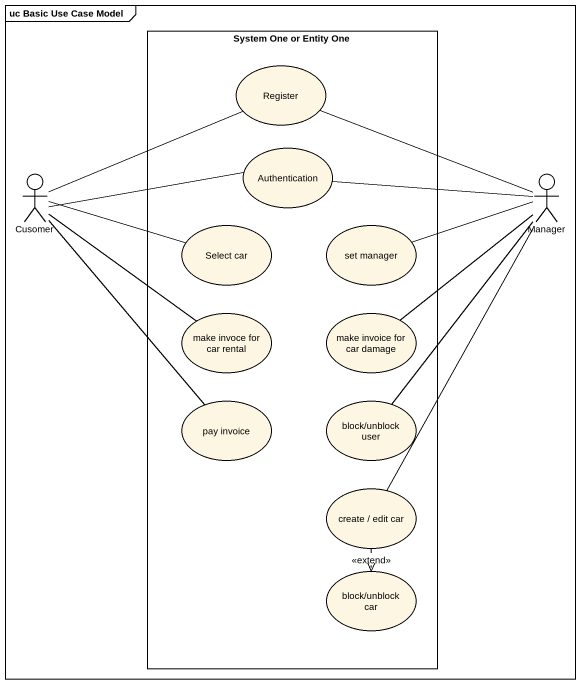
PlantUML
@startuml
mainframe uc Basic Use Case Model
rectangle "System One or Entity One" as System_One_or_Entity_One {
  usecase Register
  usecase Authentication
  usecase "Select car" as Select_car
  usecase "set manager" as set_manager
  usecase "make invoce for car rental" as make_invoce_for_car_rental
  usecase "make invoice for car damage" as make_invoice_for_car_damage
  usecase "pay invoice" as pay_invoice
  usecase "block/unblock user" as block_unblock_user
  usecase "create / edit car" as create_edit_car
  usecase "block/unblock car" as block_unblock_car
}
actor Cusomer
actor Manager
Cusomer -right- Register
Cusomer -right- Authentication
Cusomer -right- Select_car
Cusomer -- make_invoce_for_car_rental
Cusomer -- pay_invoice
Manager -left- Register
Manager -left- Authentication
Manager -left- set_manager
Manager -- make_invoice_for_car_damage
Manager -- block_unblock_user
Manager -- create_edit_car
create_edit_car ..> block_unblock_car : <<extend>>
@enduml
